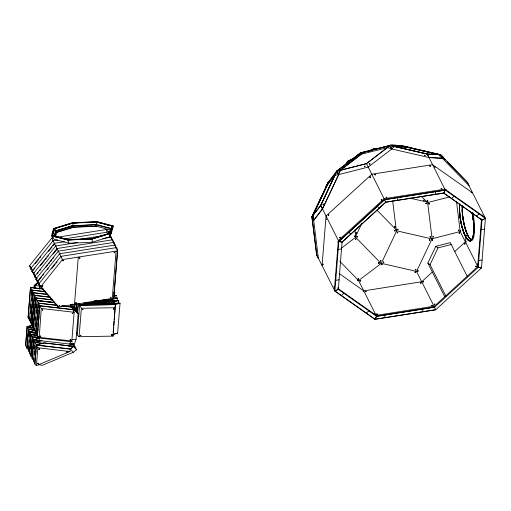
<?xml version="1.0" encoding="UTF-8"?>
<svg xmlns="http://www.w3.org/2000/svg" width="511" height="511" viewBox="0 0 511 511"><rect width="100%" height="100%" fill="white"/><g stroke="black" fill="none" stroke-linecap="round" stroke-linejoin="round"><path stroke-width="0.77" d="M360.21 280.967L360.415 280.788M376.907 314.214L377.246 314.137L376.869 314.195M381.87 264.519L381.858 264.359M415.302 272.076L415.213 272.695M431.98 305.527L432.134 305.61M429.227 203.895L428.946 203.71M429.17 203.915L429.515 203.659M433.028 236.932C434.35 236.714 432.332 236.746 433.507 236.906M458.699 230.365L458.814 230.148M480.781 218.995L480.979 219.641L480.966 219.002M112.727 300.941L112.765 299.389L104.008 299.503M114.042 303.547L114.081 301.924L113.953 303.572M117.613 333.178L112.944 334.45L117.613 333.178L120.04 303.215L84.283 303.809L79.633 305.124L77.25 335.152L79.103 336.711L113.033 336.123L115.39 304.53L115.199 306.97M326.388 219.5L326.331 218.944L326.497 219.5M334.098 286.677L334.105 287.137L334.149 286.594M460.641 230.972L460.488 230.48L460.577 231.042M477.325 264.098L477.363 264.557L477.37 263.983M480.947 219.443L481.036 219.168M337.803 241.984L337.752 241.652M369.651 151.115L373.937 148.88L376.237 149.308M40.593 336.123L40.446 336.385M42.356 309.672C42.707 309.379 42.7 310.573 42.375 309.506M42.585 309.998L42.803 309.838M70.301 339.751L70.499 339.534M72.421 313.384L72.524 313.454M354.775 236.254L354.557 236.395M356.442 233.022L356.282 233.24M340.16 237.551L339.853 237.698L340.122 237.494M370.66 177.394L370.111 177.055L370.456 177.579M322.888 264.328L322.824 264.653L322.843 264.123M355.599 239.142L355.771 239.327M378.683 263.063C379.149 263.127 379.156 262.711 378.708 263.363M472.343 213.758A23.014 6.394 81 0 1 473.882 230.857L473.633 233.961A23.014 6.394 81 0 1 464.927 235.494A23.014 6.394 81 0 1 459.549 204.157M473.882 230.857L473.78 232.511M25.569 345.698L27.077 326.701L32.73 325.194M33.483 327.602L27.153 326.861L25.633 345.819L27.243 347.371L27.364 345.819M42.368 288.83L30.488 287.457L28.079 317.382L33.253 327.57M30.066 319.145L28.143 317.503L30.488 287.457M28.552 349.978L26.942 348.425L28.386 329.308L34.735 330.093L28.392 329.295L26.885 348.304M27.613 342.709L27.862 339.598M28.118 336.487L28.367 333.376M30.896 321.342L29.453 320.11L31.803 290.069L45.262 291.621M30.181 313.728L30.43 310.592M30.622 308.242L30.935 304.32M31.19 301.183L31.439 298.054M31.695 294.917L31.944 291.781M28.68 348.425L28.865 346.094M29.114 342.983L29.363 339.872M29.676 335.989L29.868 333.657M30.698 322.626L33.113 292.682L47.37 294.323M32.212 323.955L30.769 322.722L33.113 292.682M31.177 320.256L31.427 317.12M31.682 313.984L31.931 310.848M32.187 307.718L32.436 304.582M32.691 301.445L32.94 298.309M33.196 295.173L33.387 292.822L31.803 290.069M33.943 287.98L34.16 285.553L38.184 281.874M29.51 353.523L31.011 334.526L37.348 335.261M34.78 288.44L35.035 285.266L36.345 284.595M37.424 335.433L31.094 334.686L29.568 353.644L31.177 355.202L31.427 352.092M34.889 288.536L35.055 285.227L37.986 282.545M38.504 338.007L32.008 325.232L34.429 295.288L50.104 297.191M30.175 348.706L30.43 345.596M30.679 342.485L30.928 339.374M31.177 336.264L31.305 334.711L29.779 332.08L36.109 332.821M33.522 326.561L32.078 325.335L34.429 295.288M32.678 320.512L32.934 317.382M33.183 314.246L33.496 310.324M33.752 307.188L34.001 304.051M34.256 300.922L34.505 297.785M30.82 356.135L32.327 337.139L38.664 337.867L32.327 337.139L37.271 335.823M38.734 338.039L32.404 337.298L30.884 356.256L32.487 357.809M33.33 327.819L35.738 297.9L52.365 299.816M31.676 348.981L31.931 345.87M32.238 341.987L32.429 339.655M34.837 329.173L33.394 327.941L35.738 297.9M33.994 323.124L33.739 326.261L32.078 325.335M34.243 319.988L34.499 316.852M34.748 313.716L35.004 310.586M35.253 307.45L35.508 304.313M35.821 300.391L36.013 298.041L34.486 295.409L50.327 297.236M32.136 358.748L33.637 339.751L39.29 338.244M32.742 354.698L32.991 351.594M33.241 348.483L33.49 345.372M33.739 342.261L33.93 339.93L32.404 337.298M36.556 329.129L36.626 332.188L34.703 330.553L37.054 300.506L54.473 302.518M35.24 326.516L35.495 323.38M35.808 319.464L36 317.114M36.313 313.192L36.568 310.056M36.754 307.705L37.073 303.79M39.411 289.322L39.666 286.141L39.507 288.587M33.988 358.09L33.803 360.421L32.193 358.863L33.643 339.738L39.986 340.53M34.243 354.979L34.492 351.868M34.805 347.985L34.991 345.653M78.177 313.275L73.756 309.66L78.177 313.275L76.056 339.54L74.408 343.999L69.688 344.075L39.82 340.62L35.949 333.063L38.363 303.119L57.366 305.31M37.463 334.392L36.019 333.159L38.363 303.119M36.805 325.992L37.06 322.856M37.309 319.72L37.565 316.584M37.814 313.454L38.07 310.318M38.319 307.181L38.574 304.045M58.586 306.875L40.937 286.435L62.387 259.601L117.626 250.895L116.629 247.592L60.994 256.362L38.427 284.378L57.008 305.904L58.586 306.875L113.819 298.169L117.626 250.895M34.761 363.966L36.268 344.957L44.035 342.907L73.693 346.388L76.644 349.703L73.693 346.388L70.307 349L36.262 344.97L44.048 342.958L73.712 346.401M36.345 345.129L34.818 364.088L36.428 365.64L69.95 351.53L70.365 349.122L36.345 345.129L37.865 347.761L36.428 365.64M37.29 335.689L39.679 305.731L73.75 309.698M41.033 288.875L41.11 287.208M35.304 360.696L35.489 358.364M35.802 354.481L36.051 351.37M36.307 348.259L36.556 345.149L35.029 342.517L42.943 343.449M39.724 305.827L73.788 309.781L74.121 312.553L71.834 340.971L39.251 337.413L37.329 335.772L39.679 305.731M37.801 332.52L38.057 329.384M38.37 325.469L38.561 323.118M38.81 319.982L39.066 316.846M39.315 313.709L39.634 309.787M39.251 337.413L41.263 308.478L39.737 305.846M70.978 306.012L71.099 304.441L75.551 308.05L75.417 309.685M71.035 306.134L71.131 304.441M72.287 309.532L72.441 307.047L62.118 305.859M74.101 307.073L74.236 305.444L72.581 304.09M74.478 304.371L78.285 257.097M74.836 308.42L75.174 303.617M76.19 310.203L76.676 303.866M76.209 310.247L76.714 303.943M76.727 312.291L76.861 310.662L72.441 307.047L76.861 310.662M77.417 313.562L78.24 303.323L77.461 313.645M79.103 336.711L81.39 308.293L79.659 305.227L115.39 304.607L120.04 303.215L84.289 303.873L79.639 305.188L115.371 304.569M108.626 233.47L108.754 231.937L64.756 238.873M111.251 238.688L111.379 237.155L102.743 238.516M112.273 298.411L116.074 251.137M113.666 298.194L117.473 250.914L116.47 247.618M114.515 295.965L114.79 292.777L113.461 293.154L114.79 292.777M113.174 332.169L113.551 327.442M113.678 325.871L114.062 321.068M114.189 319.573L114.566 314.77M114.694 313.269L115.071 308.472M115.85 298.539L116.074 295.364M117.204 300.398L117.415 297.996L112.746 299.35L103.989 299.459M118.52 303.004L118.731 300.609L94.088 301.005M118.539 302.966L118.731 300.609L94.094 301.068M322.064 265.56L326.05 216.025L371.804 174.225L432.517 164.657L472.63 192.915M334.379 290.056L338.371 240.515L384.119 198.722L444.832 189.147L484.945 217.405M445.285 190.054L443.733 193.101L482.014 220.069L485.45 218.414L445.285 190.054L384.572 199.622L338.825 241.422L334.884 291.059L374.997 319.318L435.711 309.743L481.464 267.949L485.399 218.312L481.962 219.966L478.207 267.349L434.548 307.232L376.607 316.366L338.276 289.296L334.839 290.957L374.997 319.318L376.607 316.366L358.601 280.571L339.815 261.293M312.074 217.686L316.756 255.008L334.884 291.059L338.32 289.398L342.076 242.022L385.741 202.132L443.682 192.998L482.014 220.069M401.965 146.485L403.492 146.101L440.591 154.782L467.405 182.274L469.181 185.8L442.354 158.346L440.61 154.724L403.492 146.165L390.117 145.424L360.447 152.885L336.781 171.089L366.464 163.616L390.136 145.36C389.727 142.901 420.719 150.221 403.479 146.101M368.227 167.059L338.601 174.641M369.594 164.14L369.619 164.101M365.62 291.794L365.895 291.679M375.087 174.685L375.246 174.711M391.911 148.982L390.123 145.373L427.234 153.971L440.635 154.737C448.051 160.505 440.789 158.423 438.943 154.68L401.78 146.063L400.254 146.382M386.329 197.412L386.335 197.342M357.419 155.21L387.197 147.666L391.777 148.669M391.873 148.988L428.978 157.529L442.398 158.301L440.642 154.807L427.222 154.035L390.168 145.424M394.696 146.478L406.411 147.117L394.696 146.427L391.771 148.72M384.757 317.778L384.975 315.051M397.571 200.376L397.788 197.648M424.647 155.459L424.916 155.421M415.366 272.727L415.462 272.293M390.117 145.494L366.489 163.673L336.909 171.236L320.742 205.467L338.876 241.518L342.127 242.125L385.792 202.235L443.733 193.101L445.337 190.149L427.234 153.971M420.892 282.902L420.834 283.068M430.07 166.132L430.077 166.177M422.552 311.819L422.769 309.091M435.359 194.423L435.583 191.689M441.383 188.738L441.696 188.591L441.363 188.636M465.796 236.759L465.387 241.85L454.758 251.559M477.702 266.34L481.509 219.066M341.297 248.276L355.643 237.283L354.985 230.007M92.012 242.265L109.533 236.874L111.36 233.131L113.314 225.983L97.186 221.691L72.415 222.764L53.514 228.577L51.56 235.724L54.089 239.276L69.042 243.255L92.012 242.265L92.459 238.944L92.044 238.605L68.308 239.633L52.32 235.603L58.324 237.353M466.07 241.524L466.058 242.073L466.045 241.703M42.707 285.936L42.477 286.186L42.528 285.579M39.213 349.428L39.398 349.358M38.082 363.327C37.788 363.468 38.485 363.806 37.757 363.276M38.21 363.557L38.025 363.161M63 260.776L63.14 260.476M66.705 352.041L67.011 351.99M76.184 302.799L75.935 303.017M114.349 252.683L114.56 252.479M383.64 262.22L383.403 262.654L383.365 261.939L383.94 262.303L383.486 262.603L383.467 262.143M397.737 232.62L397.437 232.435L397.641 232.716M429.898 240.036L429.591 239.851L429.796 240.132M427.458 201.142L427.681 200.657M418.049 270.983L417.736 271.054L418.049 270.862M423.28 281.855L423.344 281.9M432.536 240.1L432.74 239.915M434.791 304.23L434.612 304.415M464.761 243.932L464.953 243.804M72.473 307.168L72.064 309.577L72.805 309.947L72.473 307.168L61.39 305.891M74.121 312.553L73.373 312.189L73.788 309.781M76.644 349.703L73.233 352.309L70.288 348.975L73.705 346.439M72.396 343.833L75.321 347.135L72.402 343.794L68.979 346.343L72.402 343.794L70.831 343.648M74.012 344.529L73.041 343.386L74.012 344.529L72.875 345.379M73.233 352.309L42.228 365.327L38.485 364.63M76.062 339.502L72.128 339.611M110.504 230.985L111.104 228.787L96.1 224.776L95.876 226.066L73.718 227.025L56.81 232.224L55.45 237.2M54.722 235.571L55.923 231.176L73.36 225.817L96.221 224.827L96.822 221.915L112.561 226.105L110.855 232.537M323.246 204.457L323.406 204.279M328.56 215.118L328.637 214.978M459.446 232.914L459.485 233.201M404.865 146.817L405.082 146.951M415.545 269.719L415.884 269.763L415.628 269.559M110.632 297.549L110.874 297.293M82.859 309.411L82.718 309.308M113.659 308.829C113.583 308.951 114.157 308.804 113.397 308.823M111.379 334.654L111.858 334.935L111.36 334.533M111.768 334.858L111.487 334.437M358.441 278.878C358.658 278.431 357.681 279.102 358.601 278.821M112.005 228.832L113.314 225.983L112.759 226.073L110.663 233.233L112.561 226.105L96.566 222.074L72.837 223.103L54.223 228.634L52.128 235.788L52.895 232.984M53.278 231.579L54.038 228.615L72.594 222.911L96.918 221.857L112.573 226.264M52.857 235.52L54.728 228.673L55.967 230.793L54.37 236.638M54.345 236.05L55.756 230.889L73.36 225.44L72.415 222.764M54.741 236.165L56.133 231.081L73.431 225.76L73.424 227.267L56.664 232.422M109.335 233.457L110.306 229.905L111.104 228.787M109.469 233.789L110.861 228.704M109.603 233.521L112.024 226.188L110.146 233.035L92.044 238.605M109.533 236.874L110.338 233.929M423.817 200.363L423.804 200.28M397.871 229.586L397.577 229.401L397.941 229.42M313.677 213.841L313.882 213.668M327.2 185.391L328.011 182.516L330.425 180.134M312.451 221.57L313.582 220.158L313 215.45L327.174 185.442C330.975 176.327 322.978 191.612 327.104 185.48M327.813 183.877L327.634 184.247M71.074 340.364L69.662 344.063M328.094 182.625L336.781 171.089L338.64 174.673L322.441 208.935L313.677 220.375L318.404 258.547L316.635 255.021L311.863 216.862L328.126 182.574M365.806 152.003L364.254 151.908L340.447 170.15L336.781 171.108L320.684 205.441L311.863 216.868L320.684 205.441L336.781 171.108L338.608 174.698L322.441 208.935L313.677 220.413L311.921 216.888L328.036 182.599M312.042 216.907L328.209 182.67M340.447 170.15L338.48 174.436L340.473 170.208L364.266 151.971M355.758 236.254L361.858 223.339M358.601 280.571L381.347 263.318L396.702 230.812L396.249 229.873L377.041 210.168M434.548 307.232L416.542 271.437L432.114 238.733L460.207 231.547L478.207 267.349L481.464 267.949L481.062 267.144M444.768 296.725L427.86 263.101L435.781 246.334L450.268 242.629L467.175 276.253M445.918 296.163L430.07 264.66L437.991 247.892L451.718 244.386M338.014 173.069L337.777 173.382L338.11 173.248M364.835 166.216L364.599 166.522L364.931 166.388M381.557 199.52L381.359 199.827L381.966 199.878M464.927 243.811L464.991 243.849M476.597 266.544L475.984 266.295L476.52 266.691M113.423 296.176L116.106 295.384L113.691 295.403M113.416 298.041L117.415 297.996M345.5 164.829L347.435 161.31L354.487 157.905M346.471 164.178L347.985 161.399L349.205 162.306M346.924 163.539L348.061 161.457L353.382 158.889M346.956 163.597L348.093 161.521L352.405 159.438M113.717 308.67C114.209 309.66 113.218 308.491 113.448 308.574M434.708 166.931L435.161 167.282L434.887 167.052M363.149 291.155C363.283 291.11 363.481 291.193 363.315 291.366M471.129 192.653C471.053 192.206 471.564 192.858 471.244 192.762M80.827 335.51L80.693 335.567M111.832 334.973L111.628 334.456M79.805 258.125L79.793 257.851M59.372 305.418L59.551 305.437M329.116 181.373L336.909 171.236M327.142 185.365L334.788 175.337L338.48 174.436M359.463 154.239L360.447 152.885L362.037 152.974M359.508 154.213L360.479 152.942L390.117 145.424M427.65 201.245L427.598 200.74M427.413 201.193L427.892 200.849M383.518 262.188L383.512 262.571M53.361 237.851L51.809 238.094L29.242 266.11L31.305 268.499M57.775 239.972L53.125 240.707L30.551 268.716L32.621 271.111M35.259 263.606L38.747 259.275M39.743 258.036L40.739 256.797M64.52 241.722L54.434 243.313L31.867 271.328L33.93 273.717M34.077 269.303L35.074 268.071M48.532 251.367L52.02 247.037M53.016 245.797L54.013 244.558M77.544 242.489L55.75 245.925L33.177 273.934L35.246 276.33M40.375 265.733L44.361 260.782M45.358 259.543L46.354 258.304M47.351 257.071L48.347 255.832M113.691 243.064L112.688 239.761L57.06 248.531L34.492 276.547L36.556 278.936M37.201 273.909L38.197 272.67M39.692 270.811L40.688 269.578M53.15 254.114L57.136 249.164L55.75 245.925M115.001 245.67L114.004 242.374L58.375 251.144L35.802 279.159L37.865 281.548M45.99 267.24L47.485 265.381M48.481 264.142L49.478 262.91M50.474 261.67L51.969 259.812M52.965 258.579L53.962 257.34M116.31 248.282L115.314 244.986L59.685 253.756L37.118 281.765L39.181 284.161M41.819 276.649L38.331 280.98L35.802 279.159L38.312 281.216M42.815 275.416L43.812 274.177M47.299 269.846L48.302 268.607M51.605 268.748L55.092 264.417M56.089 263.178L57.085 261.939M42.439 286.019L42.375 285.604M337.688 170.923L338.033 170.7M338.046 170.783L337.912 170.789M372.564 150.081L374.295 148.362L377.373 148.937M35.035 285.266L38.05 282.621M349.633 161.144L347.397 161.342M427.222 154.035L429.023 157.484L442.373 158.282M338.876 241.518L384.623 199.724L445.337 190.149M338.084 288.012L338.41 288.204L338.014 287.885M446.039 189.428L446.25 189.658M357.694 280.309L358.173 280.718L357.86 280.437M341.335 295.601L343.852 293.295M451.513 198.581L454.036 196.281M366.304 313.192L368.821 310.886M476.482 216.172L479.005 213.873M374.486 313.658C375.01 313.939 374.391 313.3 374.62 313.85M482.384 215.035C482.62 215.08 482.659 214.971 482.55 215.252M432.351 272.031L421.722 281.74L363.781 290.874L339.125 273.506M434.146 306.434L477.804 266.544M73.36 225.44L55.756 230.889L56.81 232.224M73.431 225.76L96.279 224.501M336.826 171.14L360.504 153L362.095 153.019M337.535 170.757L345.002 165.04M346.247 164.082L360.562 153.115L390.142 145.552L395.642 145.878M391.873 148.937L368.182 167.078M378.581 263.267L379.111 262.948M358.058 278.987L358.588 278.667M42.522 309.723L42.72 310.043M68.308 239.633L52.32 235.603M97.186 221.691L96.822 221.915M433.034 236.772L433.5 236.682M34.135 285.592L36.939 284.142M368.603 151.096L374.295 148.362M353.05 158.94L348.061 161.457M369.581 150.969L373.892 148.886L376.262 149.461M369.619 151.058L373.931 148.976M38.153 363.781L37.871 363.187M358.467 278.572C358.978 279.99 358.275 277.307 358.185 279.083M113.519 308.465L113.787 309.066M357.106 236.861L357.432 236.67L357.119 236.823M395.092 230.71L394.939 230.934M380.88 260.802L380.631 261.025M370.245 177.036L370.481 177.336M56.274 228.091L61.473 226.494M62.955 226.034L68.155 224.438M69.637 223.978L72.607 223.071L78.1 222.828M68.065 239.946L92.216 238.746L110.651 233.073L110.146 233.035M113.416 296.112L116.106 295.384M84.698 302.506L114.081 302.001L118.705 300.647M33.426 327.481L27.077 326.701L32.742 325.252M34.039 327.807L28.392 329.295M35.355 330.419L29.702 331.92L36.038 332.648M31.011 334.526L36.664 333.025M39.302 338.301L33.637 339.751M41.308 340.671L34.959 342.344L33.509 361.475L35.112 363.027M42.03 340.537L34.972 342.396L42.886 343.328M400.266 146.446L401.78 146.063L440.559 154.897L445.471 159.943M421.268 196.371L427.637 202.548L449.654 196.92M57.238 237.238L107.438 229.324L108.236 231.962M79.384 239.384L103.005 235.66M320.684 205.441L322.441 208.935M313.524 220.164L312.936 215.457L329.135 181.041M338.231 249.483L341.578 248.953M481.241 229.682L484.588 229.152M465.272 235.673L467.904 235.258M465.259 235.82L467.897 235.335M323.335 264.11L322.792 264.455M335.753 280.315L339.1 279.792M478.756 260.514L482.103 259.99M434.043 306.23L376.102 315.364L337.816 288.396M370.315 177.125L370.584 177.534M81.236 222.694L82.808 222.624M85.165 222.521L89.872 222.317M93.008 222.183L94.58 222.113M73.424 227.267L96.394 226.271L95.876 226.066L110.6 230.052M84.66 302.429L114.055 301.963M81.39 308.293L115.32 307.711M398.778 146.069L403.492 146.35M406.532 147.155L408.244 147.257M30.539 287.559L43.218 289.041M31.854 290.171L45.326 291.743M47.485 294.451L33.164 292.777L34.697 295.428M52.429 299.938L35.802 298.022L37.322 300.653M54.287 302.595L37.054 300.506M54.53 302.64L37.111 300.628L38.638 303.259M57.162 305.386L38.414 303.221L39.947 305.872M41.263 308.478L73.373 312.189M38.421 337.937L72.473 341.872M27.096 326.74L33.413 327.43M34.799 330.215L28.469 329.467L29.989 332.099M36.051 332.699L29.708 331.907L28.258 351.038L29.868 352.59M31.03 334.571L37.36 335.312M40.05 340.652L33.72 339.911L35.24 342.542M37.865 347.761L69.95 351.53M338.825 241.422L342.127 242.125M478.155 267.247L481.413 267.847M35.144 285.362L39.698 286.205M390.142 145.552L427.209 154.098M409.669 198.057L426.755 201.998M396.702 230.812L431.897 238.931M381.347 263.318L416.542 271.437M99.083 222.675L100.584 223.071M104.327 224.067L108.076 225.064M96.157 224.457L111.002 228.404M59.819 237.756L65.817 239.346M338.033 287.757L338.327 288.261M28.143 317.503L29.804 318.43M29.453 320.11L31.114 321.042M30.769 322.722L32.429 323.648M33.394 327.941L35.055 328.873M34.703 330.553L36.364 331.479M36.019 333.159L37.68 334.092M37.329 335.772L38.989 336.698M472.426 212.665L473.723 213.579M366.464 163.616L384.623 199.724M381.532 199.763L381.889 200.018M435.781 246.334L437.991 247.892M377.271 206.438L379.481 207.996M427.86 263.101L430.07 264.66M348.796 232.46L351.006 234.012M31.765 267.936L29.242 266.11L31.752 268.166M33.081 270.543L30.551 268.716L33.062 270.779M34.39 273.155L31.867 271.328L33.873 272.976M35.706 275.761L33.177 273.934L35.687 275.997M39.641 283.592L37.118 281.765L39.622 283.829M40.957 286.205L38.427 284.378L40.937 286.435M76.401 332.929L77.327 333.709M447.112 161.623L467.316 182.363L485.45 218.414M355.643 237.283L381.059 263.363M54.313 229.937L53.514 228.577L54.038 228.615L52.128 235.788M30.551 287.578L32.072 290.21M27.153 326.861L28.68 329.493M31.094 334.686L32.615 337.324M78.694 303.234L80.074 305.687M360.447 152.961L361.207 154.322M385.741 202.132L384.572 199.622M313.039 218.97L313.735 220.401M113.717 308.491L113.915 308.97M42.528 309.474L42.79 309.915M39.181 348.796L39.43 349.249M39.028 348.821L39.206 349.173M361.264 154.296L360.536 152.987M60.994 256.362L62.387 259.601M59.685 253.756L61.077 256.988M58.375 251.144L59.761 254.382M57.06 248.531L58.452 251.77M54.434 243.313L55.827 246.551M53.125 240.707L54.511 243.945M51.809 238.094L53.201 241.333M69.042 243.255L67.695 240.017L51.56 235.724L67.957 239.851L92.293 238.95M115.16 245.005L116.157 248.308M113.844 242.399L114.847 245.695M112.535 239.787L113.531 243.089M111.379 237.155L112.177 239.793M111.219 237.181L112.222 240.477M110.063 234.543L110.861 237.181M110.108 235.226L110.708 237.206M108.754 231.937L109.348 233.917M108.594 231.962L109.194 233.936M106.199 229.522L106.997 232.16M456.508 201.66L460.207 231.547M427.637 202.548L432.114 238.733M392.672 200.97L396.249 229.873M92.216 238.746L111.36 233.131L92.459 238.944L67.969 240.004M112.982 334.533L113.033 336.123M470.382 239.391A22.918 6.368 81 0 1 469.756 238.682M469.124 237.813A22.918 6.368 81 0 1 464.212 224.974M464.065 224.348A22.918 6.368 81 0 1 462.679 216.53M462.596 215.872A22.918 6.368 81 0 1 462.155 210.724M472.049 212.493A22.918 6.368 81 0 1 468.574 240.489A22.918 6.368 81 0 1 459.581 204.215M470.375 239.199A22.72 6.311 81 0 1 462.212 210.781M471.998 212.544A22.72 6.311 81 0 1 468.555 240.298A22.72 6.311 81 0 1 459.645 204.343M471.576 240.017A22.618 6.285 81 0 1 470.982 239.646M470.369 239.11A22.618 6.285 81 0 1 462.212 205.563M471.979 212.57A22.618 6.285 81 0 1 468.549 240.202A22.618 6.285 81 0 1 459.67 204.4M471.557 239.825A22.427 6.228 81 0 1 462.27 205.671M471.934 212.621A22.427 6.228 81 0 1 468.536 240.017A22.427 6.228 81 0 1 459.734 204.521M469.226 238.056A22.848 6.349 81 0 1 465.828 230.563M465.642 230.007A22.848 6.349 81 0 1 464.793 227.095M464.633 226.488A22.848 6.349 81 0 1 462.206 209.197M462.193 207.421A22.848 6.349 81 0 1 462.212 206.291M472.962 213.662A23.014 6.394 81 0 1 470.197 240.924M469.603 240.719A23.014 6.394 81 0 1 468.376 239.8M80.297 335.484C81.038 336.481 81.223 334.303 80.297 335.484M82.386 309.519C83.127 310.522 83.312 308.344 82.386 309.519M111.296 334.948C112.043 335.944 112.228 333.766 111.296 334.948M354.359 236.191C354.762 237.653 355.145 235.066 354.359 236.191M355.924 232.978C356.467 234.447 356.882 231.777 355.924 232.978M355.432 239.014C355.886 240.502 356.461 238.222 355.432 239.014M378.651 262.846C379.111 264.328 379.679 262.054 378.651 262.846M423.536 200.293C424.111 201.736 424.641 199.322 423.536 200.293M37.016 278.374L34.492 276.547L37.016 278.374M426.104 203.435L426.117 203.404M430.243 236.938L430.243 236.861M40.139 336.27C40.784 337.33 41.129 335.152 40.139 336.27M72.198 313.422C72.837 314.482 73.207 312.285 72.198 313.422M70.077 339.732C70.722 340.786 71.086 338.595 70.077 339.732M359.904 280.788L360.702 280.929L359.904 280.788M365.333 291.583L366.132 291.717L365.333 291.583M381.353 264.359L382.145 264.5L381.353 264.359M376.645 314.067L377.437 314.201L376.645 314.067M414.958 272.108L415.756 272.248L414.958 272.108M420.387 282.902L421.179 283.043L420.387 282.902M431.693 305.386L432.491 305.527L431.693 305.386M428.742 203.659C429.061 205.211 429.783 202.797 428.742 203.659M458.495 230.154C458.795 231.707 459.568 229.298 458.495 230.154M390.953 147.526L391.349 147.602L390.992 147.532M369.312 163.916L370.105 164.069L369.312 163.916M374.742 174.711L375.534 174.858L374.742 174.711M390.755 147.487L391.547 147.641L390.755 147.487M386.048 197.195L386.84 197.342L386.048 197.195M424.366 155.242L425.158 155.389L424.398 155.178M429.789 166.03L430.581 166.184L429.828 165.973M441.102 188.514L441.894 188.668L441.102 188.514M394.716 226.916L395.041 227.025L394.728 226.884M397.386 229.343C397.82 230.902 398.599 228.328 397.386 229.343M425.823 203.359C426.263 204.917 427.043 202.343 425.823 203.359M429.968 236.855C430.409 238.42 431.188 235.839 429.968 236.855M71.163 304.562L70.748 306.97L71.495 307.335L71.163 304.562M394.466 226.827C394.856 228.404 395.738 225.811 394.466 226.827M356.882 236.606C357.234 238.19 358.134 235.648 356.882 236.606M380.414 260.757C380.765 262.341 381.666 259.799 380.414 260.757M394.626 230.659C394.984 232.243 395.884 229.701 394.626 230.659M417.596 270.971C417.953 272.114 418.515 269.751 417.596 270.971M423.025 281.759C423.376 282.909 423.945 280.539 423.025 281.759M432.255 239.934C432.613 241.077 433.175 238.707 432.255 239.934M434.331 304.243C434.682 305.399 435.263 303.004 434.331 304.243M459.076 233.073C459.434 234.223 459.989 231.847 459.076 233.073M464.505 243.862C464.857 245.005 465.438 242.642 464.505 243.862M475.811 266.346C476.163 267.502 476.744 265.107 475.811 266.346M397.188 232.467C397.577 233.981 398.452 231.457 397.188 232.467M415.315 269.584C415.705 271.098 416.58 268.575 415.315 269.584M429.342 239.883C429.732 241.403 430.607 238.873 429.342 239.883M322.971 204.291C323.297 205.454 323.904 203.091 322.971 204.291M337.63 173.255C337.956 174.423 338.557 172.041 337.63 173.255M328.394 215.086C328.72 216.249 329.333 213.879 328.394 215.086M339.706 237.57C340.026 238.733 340.658 236.363 339.706 237.57M364.452 166.394C364.771 167.563 365.403 165.174 364.452 166.394M369.881 177.189C370.2 178.352 370.826 175.982 369.881 177.189M381.187 199.673C381.513 200.836 382.126 198.466 381.187 199.673M42.253 286.039C42.752 287.163 43.365 284.972 42.253 286.039M38.906 349.249C39.398 350.374 40.024 348.202 38.906 349.249M62.719 260.636C63.211 261.766 63.83 259.569 62.719 260.636M59.104 305.552C59.595 306.683 60.215 304.486 59.104 305.552M79.371 258.01C79.863 259.141 80.483 256.944 79.371 258.01M75.756 302.927C76.254 304.051 76.842 301.873 75.756 302.927M66.494 351.996C66.986 353.127 67.605 350.929 66.494 351.996M114.068 252.543C114.566 253.667 115.154 251.489 114.068 252.543M110.453 297.459C110.944 298.584 111.564 296.393 110.453 297.459M427.151 200.906L427.848 201.315L427.151 200.906M376.556 316.271L374.946 319.215L435.711 309.743L434.497 307.137L376.556 316.271"/></g></svg>
